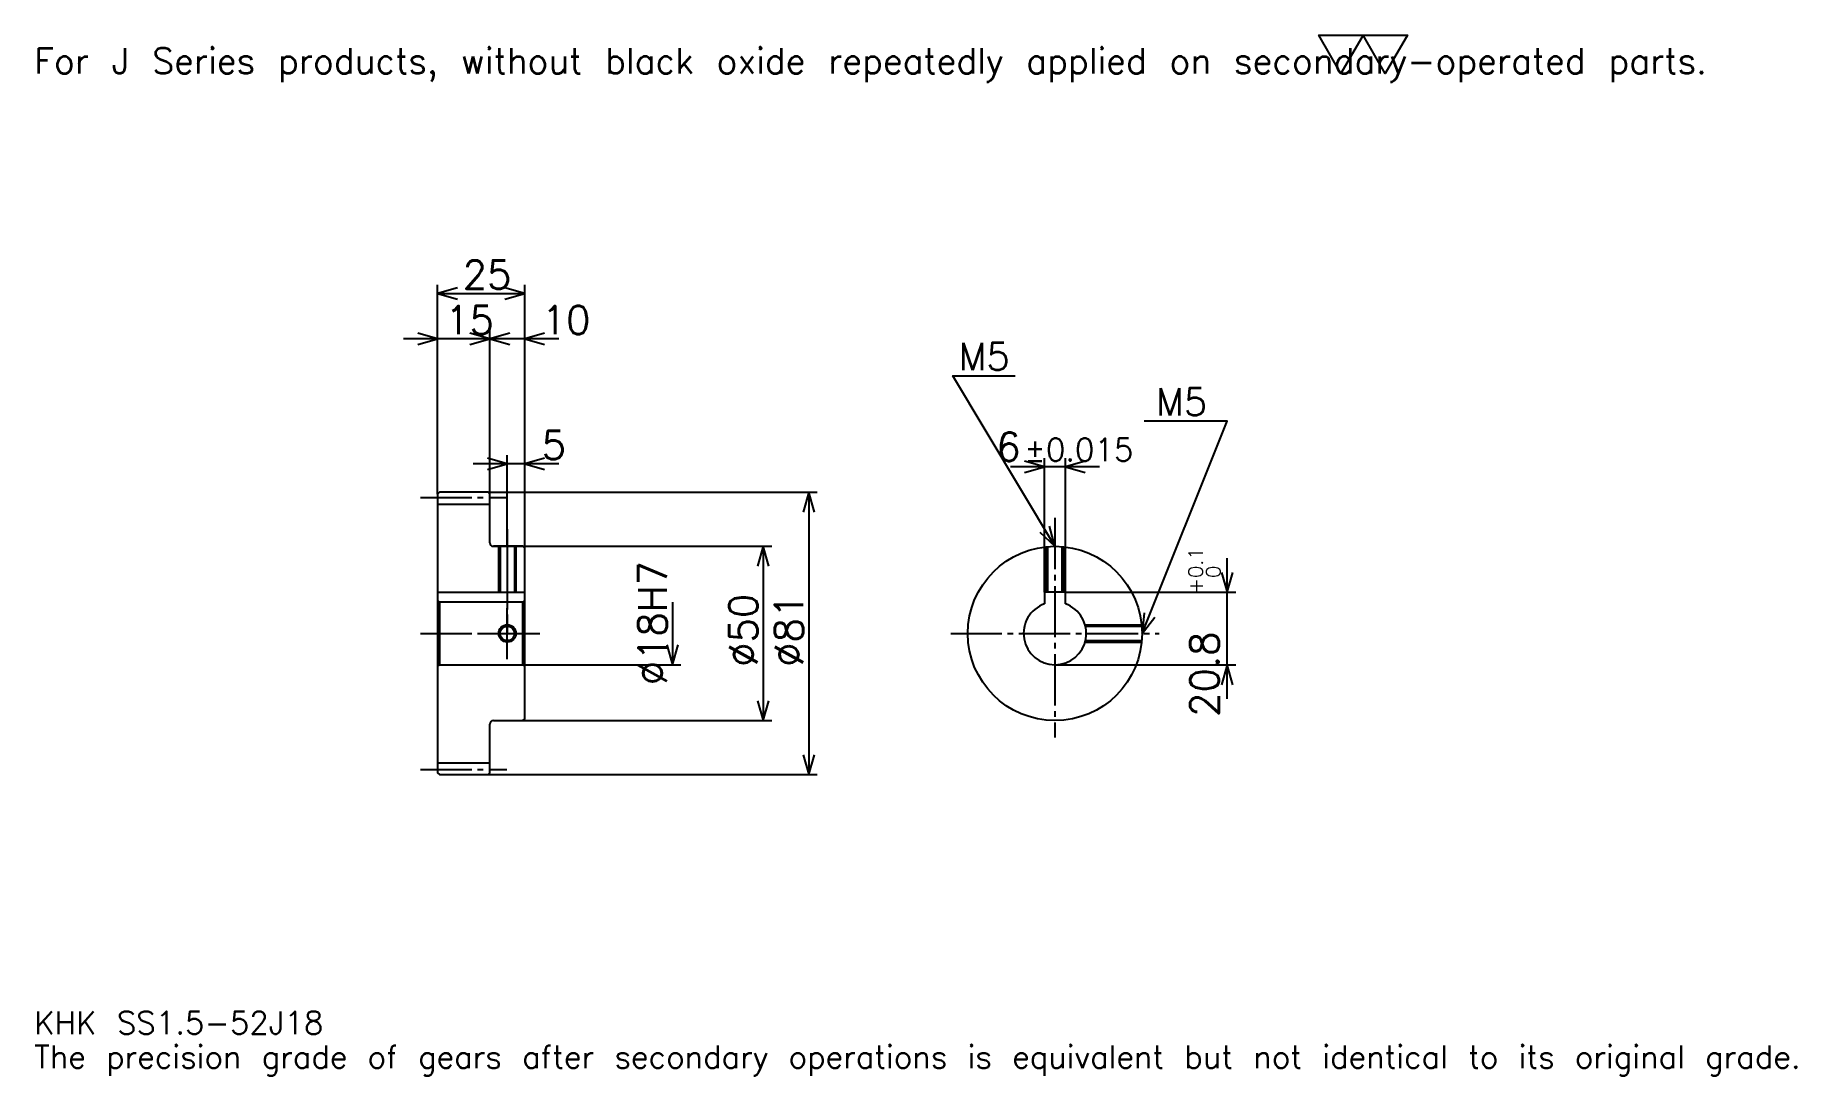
# Model space of a CAD drawing. Extents: x 17 to 522, y 6 to 304.
import ezdxf

# ---------------------------------------------------------------- set-up
doc = ezdxf.new("R2010")
doc.units = 0
doc.linetypes.add('DASHDOT', pattern=[19.565218, 14.673913, -1.630435, 1.630435, -1.630435])
doc.layers.get('0').update_dxf_attribs({"linetype": 'CONTINUOUS'})
doc.layers.add('DASHDOT', color=6, linetype='DASHDOT')
doc.styles.add('KANJI', font='TXT', dxfattribs={"bigfont": 'BIGFONT'})

msp = doc.modelspace()

# ---------------------------------------------------------------- linework, layer by layer
at = {"color": 5}
for p, q in [((132.065216, 173.380432), (132.065216, 232.891296)), ((157.065216, 173.380432), (157.065216, 232.891296)), ((132.065216, 230.445648), (157.065216, 230.445648)), ((156.847824, 217.402176), (122.282608, 217.402176)), ((166.847824, 217.402176), (137.282608, 217.402176)), ((147.065216, 173.380432), (147.065216, 219.847839)), ((152.065216, 173.380432), (152.065216, 183.978256)), ((306.239136, 144.680435), (306.239136, 183.152176)), ((312.239136, 144.680435), (312.239136, 183.152176)), ((166.847824, 181.532608), (142.282608, 181.532608)), ((322.021729, 180.706512), (296.456543, 180.706512)), ((132.065216, 172.880432), (132.065216, 173.380432)), ((146.565216, 173.380432), (157.065216, 173.380432)), ((147.065216, 172.880432), (147.065216, 173.380432)), ((152.065216, 157.880432), (152.065216, 173.380432)), ((152.065216, 157.880432), (152.065216, 173.380432)), ((157.065216, 173.380432), (241.032608, 173.380432)), ((157.065216, 157.380432), (157.065216, 173.380432)), ((238.586945, 173.380432), (238.586945, 92.380432)), ((148.065216, 157.880432), (157.065216, 157.880432)), ((157.065216, 157.880432), (227.989136, 157.880432)), ((225.543488, 157.880432), (225.543488, 107.880432)), ((358.695679, 114.097824), (358.695679, 154.463043)), ((199.456512, 141.880432), (199.456512, 123.880432)), ((312.239136, 144.680435), (361.141296, 144.680435)), ((157.065216, 123.880432), (201.902176, 123.880432)), ((309.239136, 123.880432), (361.141296, 123.880432)), ((148.065216, 107.880432), (157.065216, 107.880432)), ((157.065216, 107.880432), (227.989136, 107.880432)), ((146.565216, 92.380432), (157.065216, 92.380432)), ((157.065216, 92.380432), (241.032608, 92.380432))]:
    msp.add_line(p, q, dxfattribs=at)
at = {"color": 4}
for p, q in [((132.065216, 170.005432), (147.065216, 170.005432)), ((132.065216, 144.680435), (157.065216, 144.680435)), ((132.565216, 141.880432), (132.565216, 123.880432)), ((156.565216, 141.880432), (157.065216, 142.380432)), ((156.565216, 123.880432), (157.065216, 123.380432)), ((132.065216, 95.755432), (147.065216, 95.755432))]:
    msp.add_line(p, q, dxfattribs=at)
at = {"color": 7}
msp.add_lwpolyline([(391.304352, 293.478271), (384.945648, 304.5), (410.380432, 304.5), (404.021729, 293.478271), (397.663055, 304.5), (391.304352, 293.478271)], dxfattribs=at)
at = {"color": 5}
for points in [[(137.771744, 232.07608), (132.065216, 230.445648), (137.771744, 228.815216)], [(151.358688, 228.815216), (157.065216, 230.445648), (151.358688, 232.07608)], [(126.358696, 215.771744), (132.065216, 217.402176), (126.358696, 219.032608)], [(141.358688, 215.771744), (147.065216, 217.402176), (141.358688, 219.032608)], [(152.771744, 219.032608), (147.065216, 217.402176), (152.771744, 215.771744)], [(162.771744, 219.032608), (157.065216, 217.402176), (162.771744, 215.771744)], [(309.239136, 157.880432), (279.891296, 206.793472), (297.82608, 206.793472)], [(334.239136, 132.880432), (358.695648, 193.75), (334.891296, 193.75)], [(146.358688, 179.902176), (152.065216, 181.532608), (146.358688, 183.16304)], [(162.771744, 183.16304), (157.065216, 181.532608), (162.771744, 179.902176)], [(300.532593, 179.07608), (306.239136, 180.706512), (300.532593, 182.33696)], [(317.945679, 182.33696), (312.239136, 180.706512), (317.945679, 179.07608)], [(240.217377, 167.67392), (238.586945, 173.380432), (236.956512, 167.67392)], [(304.90506, 161.934875), (309.239136, 157.880432), (307.701233, 163.612579)], [(227.17392, 152.173904), (225.543488, 157.880432), (223.913055, 152.173904)], [(357.065247, 150.386948), (358.695679, 144.680435), (360.326111, 150.386948)], [(334.85376, 138.783401), (334.239136, 132.880432), (337.879517, 137.567688)], [(197.82608, 129.58696), (199.456512, 123.880432), (201.086945, 129.58696)], [(360.326111, 118.173912), (358.695679, 123.880432), (357.065247, 118.173912)], [(223.913055, 113.586952), (225.543488, 107.880432), (227.17392, 113.586952)], [(236.956512, 98.086952), (238.586945, 92.380432), (240.217377, 98.086952)]]:
    msp.add_lwpolyline(points, dxfattribs=at)
at = {"color": 4}
for points in [[(147.065216, 158.880432), (147.065216, 172.880432), (146.565216, 173.380432), (132.565216, 173.380432), (132.065216, 172.880432), (132.065216, 123.380432)], [(148.065216, 107.880432), (156.565216, 107.880432), (157.065216, 108.380432), (157.065216, 157.380432), (156.565216, 157.880432), (148.065216, 157.880432)], [(149.565216, 157.880432), (149.565216, 144.680435)], [(150.000214, 157.880432), (150.000214, 144.680435)], [(154.130219, 157.880432), (154.130219, 144.680435)], [(154.565216, 157.880432), (154.565216, 144.680435)], [(306.739136, 144.680435), (306.739136, 157.755112)], [(307.174133, 144.680435), (307.174133, 157.794998)], [(311.304138, 144.680435), (311.304138, 157.794998)], [(311.739136, 144.680435), (311.739136, 157.755112)], [(132.065216, 123.380432), (132.565216, 123.880432), (156.565216, 123.880432), (156.565216, 141.880432), (132.565216, 141.880432), (132.065216, 142.380432)], [(312.239136, 141.365707), (312.239136, 144.680435), (306.239136, 144.680435), (306.239136, 141.365707)], [(317.884949, 135.380432), (334.113831, 135.380432)], [(317.999023, 134.945435), (334.153687, 134.945435)], [(317.884949, 130.380432), (334.113831, 130.380432)], [(317.999023, 130.81543), (334.153687, 130.81543)], [(132.065216, 123.380432), (132.065216, 92.880432), (132.565216, 92.380432), (146.565216, 92.380432), (147.065216, 92.880432), (147.065216, 106.880432)]]:
    msp.add_lwpolyline(points, dxfattribs=at)
for centre, radius in [((309.239136, 132.880432), 25), ((152.065216, 132.880432), 2.065)]:
    msp.add_circle(centre, radius, dxfattribs=at)
at = {"color": 7}
msp.add_circle((152.065216, 132.880432), 2.5, dxfattribs=at)
at = {"color": 4}
for centre, radius, start, end in [((148.065216, 158.880432), 1, 180, 270), ((309.239136, 132.880432), 9, 109.47122094, 70.52877906), ((148.065216, 106.880432), 1, 90, 180)]:
    msp.add_arc(centre, radius, start, end, dxfattribs=at)
at = {"layer": 'DASHDOT', "color": 7}
for p, q in [((127.173912, 171.880432), (151.956512, 171.880432)), ((309.239136, 166.032608), (309.239136, 102.989128)), ((152.065216, 157.880432), (152.065216, 132.880432)), ((127.173912, 132.880432), (161.956512, 132.880432)), ((279.347839, 132.880432), (339.130432, 132.880432)), ((127.173912, 93.880432), (151.956512, 93.880432))]:
    msp.add_line(p, q, dxfattribs=at)
for points in [[(152.065216, 162.771729), (152.065216, 139.789124)], [(152.065216, 125.489128), (152.065216, 140.271744)], [(144.67392, 132.880432), (159.456512, 132.880432)]]:
    msp.add_lwpolyline(points, dxfattribs=at)

# ---------------------------------------------------------------- texts
at = {"color": 7, "style": 'KANJI'}
for s, height, p in [('For J Series products, without black oxide repeatedly applied on secondary-operated parts.', 7.336957, (16.304348, 293.478271)), ('25', 8.152174, (139.266296, 231.75)), ('15', 8.152174, (134.266296, 218.706512)), ('10', 8.152174, (161.956512, 218.706512)), ('M5', 7.826087, (281.521729, 208.42392)), ('M5', 7.826087, (338.152161, 195.380432)), ('5', 8.152174, (161.956512, 182.83696)), ('6', 8.152174, (292.411438, 182.33696)), ('%%p0.015', 6.521739, (300.481079, 182.33696)), ('KHK SS1.5-52J18', 6.521739, (16.304348, 17.934782)), ('The precision grade of gears after secondary operations is equivalent but not identical to its original grade.', 6.521739, (16.304348, 8.152174))]:
    msp.add_text(s, height=height, dxfattribs=at).set_placement(p)
for s, height, p in [('%%c18H7', 8.152174, (197.82608, 118.002716)), ('0.1', 4.076087, (351.684814, 148.806717)), ('0', 4.076087, (356.739136, 148.806717)), ('+', 4.076087, (351.684814, 144.241501)), ('%%c50', 8.152174, (223.913055, 123.301628)), ('%%c81', 8.152174, (236.956512, 123.301628)), ('20.8', 8.152174, (356.25, 108.955658))]:
    msp.add_text(s, height=height, rotation=90, dxfattribs=at).set_placement(p)

doc.saveas('drawing.dxf')
